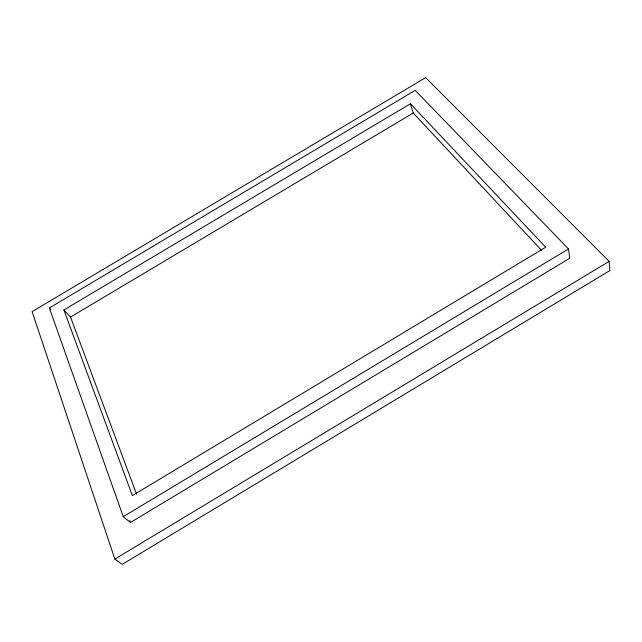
<?xml version="1.0" encoding="UTF-8"?>
<svg xmlns="http://www.w3.org/2000/svg" width="642" height="642" viewBox="0 0 642 642"><rect width="100%" height="100%" fill="white"/><g stroke="black" fill="none" stroke-linecap="round" stroke-linejoin="round"><path stroke-width="0.96" d="M123.248 516.674L568.499 248.944L415.213 90.353L49.354 307.967L123.248 516.674L130.462 522.492L569.775 258.22L568.499 248.944M114.846 559.086L609.162 261.382L425.662 77.626L32.1 311.643L114.846 559.086L122.221 564.374L609.9 270.547L609.162 261.382M63.895 309.966L410.463 103.731L545.708 247.21L132.348 495.6L63.895 309.966L70.524 317.06L136.569 494.139M70.524 317.06L413.247 113.024L410.463 103.731M49.354 307.967L50.694 309.38M413.247 113.024L541.792 250.565M129.788 520.606L130.462 522.492"/></g></svg>
